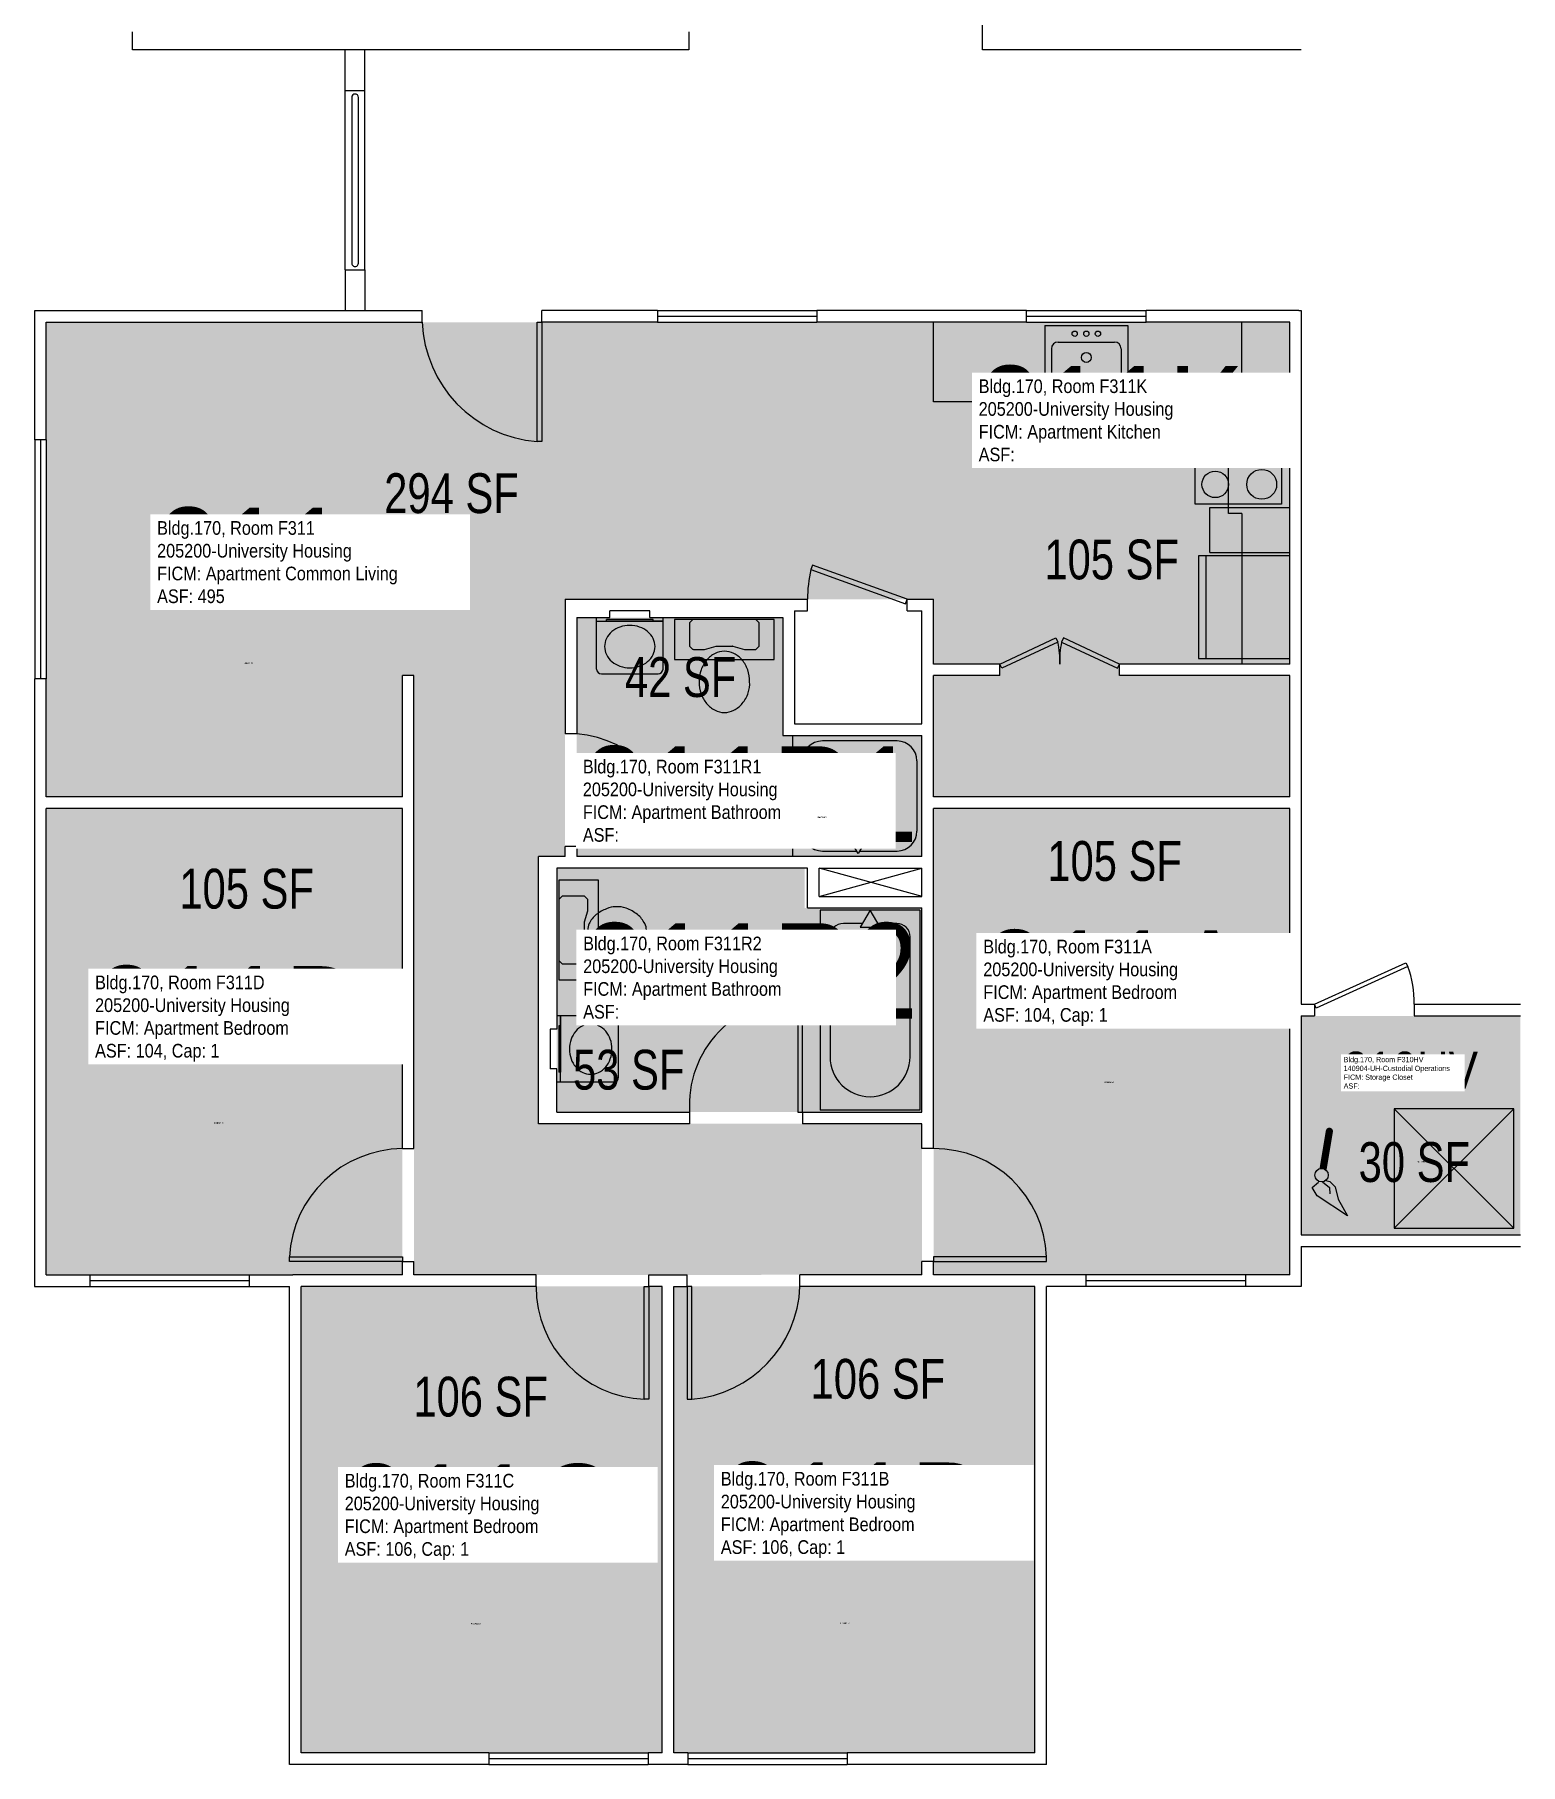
# Model space of a CAD drawing. Header units: inches. Extents: x -56 to 1185, y -144 to 3121.
# Drawn here: x 0 to 448, y -144 to 377 of the extents above; entities that cross this region are included whole.
import ezdxf
from ezdxf.enums import TextEntityAlignment as Align

# ---------------------------------------------------------------- set-up
doc = ezdxf.new("R2010")
doc.units = ezdxf.units.IN
doc.header["$LTSCALE"] = 10
doc.header["$MEASUREMENT"] = 0
doc.layers.get('0').update_dxf_attribs({"linetype": 'CONTINUOUS'})
for name, color, linetype in [('A-DOOR', 2, 'CONTINUOUS'), ('A-FLOR', 3, 'CONTINUOUS'), ('A-GLAZ', 1, 'CONTINUOUS'), ('A-IDEN-ICON', 4, 'CONTINUOUS'), ('A-IDEN-RNUM', 7, 'CONTINUOUS'), ('A-IDEN-SNUM', 4, 'CONTINUOUS'), ('A-IDEN-VNUM', 4, 'CONTINUOUS'), ('A-WALL', 5, 'CONTINUOUS'), ('AREA-TEXT', 3, 'CONTINUOUS'), ('P-SANR-FIXT', 2, 'CONTINUOUS'), ('Rooms-Category-Color', 7, 'CONTINUOUS'), ('Rooms-College-Color', 7, 'CONTINUOUS'), ('Rooms-Department-Color', 7, 'CONTINUOUS'), ('Rooms-Division-Color', 7, 'CONTINUOUS'), ('Rooms-Information', 7, 'CONTINUOUS')]:
    doc.layers.add(name, color=color, linetype=linetype)
doc.styles.add('CP_AREA', font='arial.ttf', dxfattribs={"height": 15})
doc.styles.add('CP_ROOMSNUMBER', font='arial.ttf', dxfattribs={"height": 1})
doc.styles.add('CP_ROOMVNUMBER', font='arial.ttf', dxfattribs={"width": 0.85, "height": 0.075})

# ---------------------------------------------------------------- blocks, each defined once
blk = doc.blocks.new('CPCUST')
at = {"color": 0, "linetype": 'ByBlock'}
for p, q in [((0.0297, -0.0341), (0.0376, -0.0302)), ((0.0376, -0.0302), (0.0533, -0.0324)), ((0.0533, -0.0324), (0.0745, -0.0479)), ((0.0171, -0.0639), (0.02, -0.0466)), ((0.0358, -0.0705), (0.0171, -0.0639)), ((0.0262, -0.0408), (0.0446, -0.0406)), ((0.1117, -0.0625), (0.0358, -0.0705)), ((0.0446, -0.0406), (0.0543, -0.0505)), ((0.0745, -0.0479), (0.1117, -0.0625))]:
    blk.add_line(p, q, dxfattribs=at)
at = {"color": 0, "linetype": 'ByBlock', "const_width": 0.0075}
blk.add_lwpolyline([(-0.0332, 0.0481, 1), (-0.0268, 0.0519, 1)], format="xyb", close=True, dxfattribs=at)
at = {"color": 0, "linetype": 'ByBlock', "const_width": 0.015}
blk.add_lwpolyline([(-0.03, 0.05), (0.01, -0.0193)], dxfattribs=at)
at = {"color": 0, "linetype": 'ByBlock'}
blk.add_circle((0.0158, -0.0313), 0.0141, dxfattribs=at)

msp = doc.modelspace()

# ---------------------------------------------------------------- hatches: boundary and pattern name
at = {"layer": 'Rooms-Category-Color', "true_color": 0x728ef3}
for points in [[(267.29, 3.49), (114.29, 3.48), (114.28, 183.98), (110.78, 183.98), (110.78, 147.48), (3.53, 147.47), (3.52, 290.47), (270.77, 290.49), (270.77, 207), (159.78, 207), (159.78, 129.48), (151.77, 129.48), (151.77, 49), (267.29, 48.99)], [(378.03, 147.5), (270.78, 147.49), (270.78, 183.99), (290.78, 183.99), (290.78, 187.5), (270.78, 187.49), (270.77, 290.49), (378.02, 290.5), (378.03, 187.5), (326.78, 187.5), (326.78, 184), (378.03, 184), (378.03, 147.5)], [(267.28, 129.49), (163.28, 129.48), (163.28, 201.5), (225.39, 201.5), (225.4, 165.99), (267.28, 165.99)], [(110.79, 144), (3.54, 144), (3.54, 3.5), (110.79, 3.5)], [(270.79, 3.5), (378.04, 3.5), (378.04, 144), (270.79, 144)], [(267.29, 52.49), (157.27, 52.5), (157.27, 125.99), (231.9, 125.99), (231.9, 113.99), (267.28, 113.99)], [(447.51, 15.5), (381.52, 15.5), (381.52, 81.5), (447.51, 81.5)], [(80.29, 0), (189.04, 0), (189.04, -140.5), (80.29, -140.5)], [(192.54, 0), (301.29, 0), (301.29, -140.5), (192.54, -140.5)]]:
    msp.add_hatch(color=171, dxfattribs=at).paths.add_polyline_path(points)
at = {"layer": 'Rooms-College-Color', "true_color": 0xadadad}
for points in [[(267.29, 3.49), (114.29, 3.48), (114.28, 183.98), (110.78, 183.98), (110.78, 147.48), (3.53, 147.47), (3.52, 290.47), (270.77, 290.49), (270.77, 207), (159.78, 207), (159.78, 129.48), (151.77, 129.48), (151.77, 49), (267.29, 48.99)], [(378.03, 147.5), (270.78, 147.49), (270.78, 183.99), (290.78, 183.99), (290.78, 187.5), (270.78, 187.49), (270.77, 290.49), (378.02, 290.5), (378.03, 187.5), (326.78, 187.5), (326.78, 184), (378.03, 184), (378.03, 147.5)], [(267.28, 129.49), (163.28, 129.48), (163.28, 201.5), (225.39, 201.5), (225.4, 165.99), (267.28, 165.99)], [(110.79, 144), (3.54, 144), (3.54, 3.5), (110.79, 3.5)], [(270.79, 3.5), (378.04, 3.5), (378.04, 144), (270.79, 144)], [(267.29, 52.49), (157.27, 52.5), (157.27, 125.99), (231.9, 125.99), (231.9, 113.99), (267.28, 113.99)], [(447.51, 15.5), (381.52, 15.5), (381.52, 81.5), (447.51, 81.5)], [(80.29, 0), (189.04, 0), (189.04, -140.5), (80.29, -140.5)], [(192.54, 0), (301.29, 0), (301.29, -140.5), (192.54, -140.5)]]:
    msp.add_hatch(color=253, dxfattribs=at).paths.add_polyline_path(points)
at = {"layer": 'Rooms-Department-Color', "true_color": 0x604aed}
for points in [[(267.29, 3.49), (114.29, 3.48), (114.28, 183.98), (110.78, 183.98), (110.78, 147.48), (3.53, 147.47), (3.52, 290.47), (270.77, 290.49), (270.77, 207), (159.78, 207), (159.78, 129.48), (151.77, 129.48), (151.77, 49), (267.29, 48.99)], [(378.03, 147.5), (270.78, 147.49), (270.78, 183.99), (290.78, 183.99), (290.78, 187.5), (270.78, 187.49), (270.77, 290.49), (378.02, 290.5), (378.03, 187.5), (326.78, 187.5), (326.78, 184), (378.03, 184), (378.03, 147.5)], [(267.28, 129.49), (163.28, 129.48), (163.28, 201.5), (225.39, 201.5), (225.4, 165.99), (267.28, 165.99)], [(110.79, 144), (3.54, 144), (3.54, 3.5), (110.79, 3.5)], [(270.79, 3.5), (378.04, 3.5), (378.04, 144), (270.79, 144)], [(267.29, 52.49), (157.27, 52.5), (157.27, 125.99), (231.9, 125.99), (231.9, 113.99), (267.28, 113.99)], [(447.51, 15.5), (381.52, 15.5), (381.52, 81.5), (447.51, 81.5)], [(80.29, 0), (189.04, 0), (189.04, -140.5), (80.29, -140.5)], [(192.54, 0), (301.29, 0), (301.29, -140.5), (192.54, -140.5)]]:
    msp.add_hatch(color=173, dxfattribs=at).paths.add_polyline_path(points)
at = {"layer": 'Rooms-Division-Color', "true_color": 0x604aed}
for points in [[(267.29, 3.49), (114.29, 3.48), (114.28, 183.98), (110.78, 183.98), (110.78, 147.48), (3.53, 147.47), (3.52, 290.47), (270.77, 290.49), (270.77, 207), (159.78, 207), (159.78, 129.48), (151.77, 129.48), (151.77, 49), (267.29, 48.99)], [(378.03, 147.5), (270.78, 147.49), (270.78, 183.99), (290.78, 183.99), (290.78, 187.5), (270.78, 187.49), (270.77, 290.49), (378.02, 290.5), (378.03, 187.5), (326.78, 187.5), (326.78, 184), (378.03, 184), (378.03, 147.5)], [(267.28, 129.49), (163.28, 129.48), (163.28, 201.5), (225.39, 201.5), (225.4, 165.99), (267.28, 165.99)], [(110.79, 144), (3.54, 144), (3.54, 3.5), (110.79, 3.5)], [(270.79, 3.5), (378.04, 3.5), (378.04, 144), (270.79, 144)], [(267.29, 52.49), (157.27, 52.5), (157.27, 125.99), (231.9, 125.99), (231.9, 113.99), (267.28, 113.99)], [(447.51, 15.5), (381.52, 15.5), (381.52, 81.5), (447.51, 81.5)], [(80.29, 0), (189.04, 0), (189.04, -140.5), (80.29, -140.5)], [(192.54, 0), (301.29, 0), (301.29, -140.5), (192.54, -140.5)]]:
    msp.add_hatch(color=173, dxfattribs=at).paths.add_polyline_path(points)

# ---------------------------------------------------------------- linework, layer by layer
at = {"layer": 'A-DOOR'}
for p, q in [((151.35, 254.5), (151.35, 290.5)), ((151.35, 290.5), (152.77, 290.5)), ((152.77, 290.5), (152.77, 254.5)), ((152.77, 254.5), (151.35, 254.5)), ((234.29, 217.3), (233.81, 215.97)), ((233.81, 215.97), (262.29, 205.67)), ((262.77, 207), (234.29, 217.3)), ((262.29, 205.67), (262.77, 207)), ((290.77, 187.5), (307.61, 195.38)), ((308.21, 194.1), (291.37, 186.22)), ((307.61, 195.38), (308.21, 194.1)), ((309.92, 195.38), (309.32, 194.1)), ((309.32, 194.1), (326.17, 186.22)), ((326.77, 187.5), (309.92, 195.38)), ((291.37, 186.22), (290.77, 187.5)), ((326.17, 186.22), (326.77, 187.5)), ((195.27, 133.91), (163.27, 133.91)), ((163.27, 133.91), (163.27, 132.5)), ((163.27, 132.5), (195.27, 132.5)), ((195.27, 132.5), (195.27, 133.91)), ((385.52, 85), (413.05, 97.53)), ((413.57, 96.38), (386.04, 83.85)), ((413.05, 97.53), (413.57, 96.38)), ((229.85, 86.5), (229.85, 52.5)), ((231.27, 86.5), (229.85, 86.5)), ((231.27, 52.5), (231.27, 86.5)), ((386.04, 83.85), (385.52, 85)), ((229.85, 52.5), (231.27, 52.5)), ((76.77, 8.91), (110.77, 8.91)), ((76.77, 7.5), (76.77, 8.91)), ((110.77, 7.5), (76.77, 7.5)), ((110.77, 8.91), (110.77, 7.5)), ((304.77, 8.91), (270.77, 8.91)), ((270.77, 8.91), (270.77, 7.5)), ((270.77, 7.5), (304.77, 7.5)), ((304.77, 7.5), (304.77, 8.91)), ((183.6, -34), (183.6, 0)), ((183.6, 0), (185.02, 0)), ((185.02, 0), (185.02, -34)), ((196.52, 0), (196.52, -34)), ((197.93, 0), (196.52, 0)), ((197.93, -34), (197.93, 0)), ((185.02, -34), (183.6, -34)), ((196.52, -34), (197.93, -34))]:
    msp.add_line(p, q, dxfattribs=at)
for centre, radius, start, end in [((154.33, 291.98), 37.6, 182.2523, 265.4481), ((279.3, 206.07), 46.56, 167.7303, 178.8634), ((283.09, 188.66), 25.7, 357.3997, 12.2049), ((334.44, 188.66), 25.7, 167.7951, 182.6003), ((159.83, 131.11), 35.55, 4.5172, 84.4478), ((386.44, 85.89), 29.09, 358.2479, 21.1492), ((229.08, 54.62), 31.88, 88.6169, 183.8208), ((111.1, 7.12), 34.38, 90.5585, 177.0038), ((271.02, 7.73), 33.77, 2.005, 90.4328), ((185, -0.05), 33.98, 179.9173, 267.6449), ((195.11, 1.32), 35.43, 274.5723, 357.8654)]:
    msp.add_arc(centre, radius, start, end, dxfattribs=at)
at = {"layer": 'A-FLOR'}
for p, q in [((95.51, 358.24), (95.51, 308.27)), ((97.51, 308.26), (97.51, 358.22)), ((236.27, 117.5), (267.27, 126)), ((267.28, 117.5), (236.27, 126))]:
    msp.add_line(p, q, dxfattribs=at)
for centre, start, end in [((96.51, 358.22), 0.0021, 180.0011), ((96.51, 308.27), 180.0016, 0.0016)]:
    msp.add_arc(centre, 1, start, end, dxfattribs=at)
at = {"layer": 'A-GLAZ'}
for p, q in [((187.64, 294), (235.64, 294)), ((187.64, 292.25), (235.64, 292.25)), ((298.77, 294), (334.77, 294)), ((298.77, 292.25), (334.77, 292.25)), ((187.64, 290.5), (235.64, 290.5)), ((298.77, 290.5), (334.77, 290.5)), ((0.02, 255), (0.02, 183)), ((1.77, 255), (1.77, 183)), ((3.52, 255), (3.52, 183)), ((16.77, 3.5), (64.77, 3.5)), ((16.77, 1.75), (64.77, 1.75)), ((364.77, 3.5), (316.77, 3.5)), ((316.77, 1.75), (364.77, 1.75)), ((16.77, 0), (64.77, 0)), ((364.77, 0), (316.77, 0)), ((136.77, -140.5), (184.77, -140.5)), ((196.77, -140.5), (244.77, -140.5)), ((136.77, -142.25), (184.77, -142.25)), ((136.77, -144), (184.77, -144)), ((196.77, -142.25), (244.77, -142.25)), ((196.77, -144), (244.77, -144))]:
    msp.add_line(p, q, dxfattribs=at)
at = {"layer": 'A-WALL'}
for p, q in [((285.52, 372.5), (285.52, 395.5)), ((29.52, 372.5), (29.52, 378)), ((197.02, 378), (197.02, 372.5)), ((197.02, 372.5), (29.52, 372.5)), ((93.51, 360.25), (93.51, 372.5)), ((99.51, 360.25), (99.51, 372.5)), ((381.52, 372.51), (285.52, 372.5)), ((93.51, 360.25), (99.51, 360.25)), ((93.51, 306.25), (93.51, 360.25)), ((99.51, 306.25), (99.51, 360.25)), ((93.51, 306.25), (93.51, 294)), ((93.51, 306.25), (99.51, 306.25)), ((99.51, 306.25), (99.51, 294)), ((0.02, 255), (0.02, 294)), ((0.02, 294), (116.77, 294)), ((116.77, 290.5), (116.77, 294)), ((152.77, 290.5), (152.77, 294)), ((187.64, 294), (152.77, 294)), ((187.64, 294), (187.64, 290.5)), ((235.64, 294), (235.64, 290.5)), ((298.77, 294), (235.64, 294)), ((298.77, 290.5), (298.77, 294)), ((334.77, 290.5), (334.77, 294)), ((380.77, 294), (334.77, 294)), ((380.77, 294), (381.52, 294)), ((381.52, 294), (381.52, 85)), ((3.52, 255), (3.52, 290.5)), ((3.52, 290.5), (116.77, 290.5)), ((187.64, 290.5), (152.77, 290.5)), ((270.77, 290.5), (235.64, 290.5)), ((270.77, 288.5), (270.77, 290.5)), ((298.77, 290.5), (270.77, 290.5)), ((378.02, 290.5), (334.77, 290.5)), ((378.02, 187.5), (378.02, 290.5)), ((3.52, 255), (0.02, 255)), ((159.77, 207), (232.77, 207)), ((159.77, 207), (159.77, 166.5)), ((173.27, 201.5), (173.27, 203.5)), ((185.27, 203.5), (173.27, 203.5)), ((185.27, 201.5), (185.27, 203.5)), ((228.89, 203.5), (232.77, 203.5)), ((228.89, 203.5), (228.89, 169.5)), ((232.77, 203.5), (232.77, 207)), ((262.77, 207), (270.77, 207)), ((262.77, 203.5), (262.77, 207)), ((262.77, 203.5), (267.27, 203.5)), ((267.27, 169.5), (267.27, 203.5)), ((270.77, 187.5), (270.77, 207)), ((163.27, 201.5), (173.27, 201.5)), ((163.27, 201.5), (163.27, 166.5)), ((185.27, 201.5), (225.39, 201.5)), ((225.39, 201.5), (225.39, 166)), ((0.02, 0), (0.02, 183)), ((3.52, 183), (0.02, 183)), ((3.52, 147.5), (3.52, 183)), ((110.77, 147.5), (110.77, 184)), ((114.27, 184), (110.77, 184)), ((114.27, 41.5), (114.27, 184)), ((290.77, 187.5), (270.77, 187.5)), ((270.77, 147.5), (270.77, 184)), ((290.77, 184), (270.77, 184)), ((290.77, 184), (290.77, 187.5)), ((326.77, 184), (326.77, 187.5)), ((378.02, 187.5), (326.77, 187.5)), ((378.02, 184), (326.77, 184)), ((378.02, 147.5), (378.02, 184)), ((228.89, 169.5), (267.27, 169.5)), ((163.27, 166.5), (159.77, 166.5)), ((225.39, 166), (267.27, 166)), ((267.27, 129.5), (267.27, 166)), ((110.77, 147.5), (3.52, 147.5)), ((378.02, 147.5), (270.77, 147.5)), ((3.52, 3.5), (3.52, 144)), ((110.77, 144), (3.52, 144)), ((110.77, 41.5), (110.77, 144)), ((378.02, 144), (270.77, 144)), ((270.77, 41.5), (270.77, 144)), ((378.02, 3.5), (378.02, 144)), ((159.77, 129.5), (159.77, 132.5)), ((163.27, 132.5), (159.77, 132.5)), ((163.27, 132.5), (163.27, 129.5)), ((159.77, 129.5), (151.77, 129.5)), ((151.77, 49), (151.77, 129.5)), ((157.27, 126), (157.27, 77.5)), ((232.77, 126), (157.27, 126)), ((267.27, 129.5), (163.27, 129.5)), ((232.77, 114), (232.77, 126)), ((236.27, 117.5), (236.27, 126)), ((236.27, 126), (267.27, 126)), ((267.27, 117.5), (267.27, 126)), ((236.27, 117.5), (267.27, 117.5)), ((232.77, 114), (267.27, 114)), ((267.27, 52.5), (267.27, 114)), ((381.52, 85), (385.52, 85)), ((385.52, 85), (385.52, 81.5)), ((415.52, 85), (415.52, 81.5)), ((415.52, 85), (447.51, 85)), ((381.52, 81.5), (381.52, 15.5)), ((381.52, 81.5), (385.52, 81.5)), ((415.52, 81.5), (447.51, 81.5)), ((157.27, 77.5), (155.27, 77.5)), ((155.27, 77.5), (155.27, 65.5)), ((157.27, 65.5), (155.27, 65.5)), ((157.27, 52.5), (157.27, 65.5)), ((157.27, 52.5), (197.27, 52.5)), ((197.27, 52.5), (197.27, 49)), ((231.27, 52.5), (231.27, 49)), ((231.27, 52.5), (267.27, 52.5)), ((197.27, 49), (151.77, 49)), ((267.27, 49), (231.27, 49)), ((267.27, 41.5), (267.27, 49)), ((110.77, 41.5), (114.27, 41.5)), ((270.77, 41.5), (267.27, 41.5)), ((381.52, 15.5), (447.51, 15.5)), ((381.52, 12), (381.52, 0)), ((381.52, 12), (447.51, 12)), ((110.77, 3.5), (110.77, 7.5)), ((110.77, 7.5), (114.27, 7.5)), ((114.27, 3.5), (114.27, 7.5)), ((270.77, 7.5), (267.27, 7.5)), ((267.27, 3.5), (267.27, 7.5)), ((270.77, 3.5), (270.77, 7.5)), ((0, 0), (1, 0)), ((0, 0), (1, 0)), ((3.52, 3.5), (16.77, 3.5)), ((16.77, 0), (16.77, 3.5)), ((64.77, 3.5), (77.77, 3.5)), ((64.77, 0), (64.77, 3.5)), ((110.77, 3.5), (77.77, 3.5)), ((151.02, 3.5), (114.27, 3.5)), ((151.02, 0), (151.02, 3.5)), ((185.02, 0), (185.02, 3.5)), ((185.02, 3.5), (196.52, 3.5)), ((196.52, 0), (196.52, 3.5)), ((230.52, 0), (230.52, 3.5)), ((267.27, 3.5), (230.52, 3.5)), ((305.77, 3.5), (270.77, 3.5)), ((316.77, 3.5), (303.77, 3.5)), ((316.77, 0), (316.77, 3.5)), ((364.77, 0), (364.77, 3.5)), ((378.02, 3.5), (364.77, 3.5)), ((0.02, 0), (16.77, 0)), ((64.77, 0), (76.77, 0)), ((76.77, -144), (76.77, 0)), ((80.27, -140.5), (80.27, 0)), ((151.02, 0), (80.27, 0)), ((189.02, 0), (185.02, 0)), ((189.02, -140.5), (189.02, 0)), ((192.52, 0), (196.52, 0)), ((192.52, -140.5), (192.52, 0)), ((301.27, 0), (230.52, 0)), ((301.27, -140.5), (301.27, 0)), ((316.77, 0), (304.77, 0)), ((304.77, -144), (304.77, 0)), ((380.77, 0), (364.77, 0)), ((381.52, 0), (380.77, 0)), ((136.77, -140.5), (80.27, -140.5)), ((136.77, -140.5), (136.77, -144)), ((189.02, -140.5), (184.77, -140.5)), ((184.77, -140.5), (184.77, -144)), ((196.77, -140.5), (192.52, -140.5)), ((196.77, -140.5), (196.77, -144)), ((301.27, -140.5), (244.77, -140.5)), ((244.77, -140.5), (244.77, -144)), ((136.77, -144), (76.77, -144)), ((196.77, -144), (184.77, -144)), ((304.77, -144), (244.77, -144))]:
    msp.add_line(p, q, dxfattribs=at)
at = {"layer": 'P-SANR-FIXT'}
for p, q in [((270.77, 266.5), (270.77, 290.5)), ((304.27, 289.5), (329.27, 289.5)), ((304.27, 289.5), (304.27, 267.5)), ((329.27, 289.5), (329.27, 267.5)), ((363.6, 268.87), (363.6, 290.5)), ((306.27, 282.5), (306.27, 271.5)), ((308.27, 284.5), (325.27, 284.5)), ((327.27, 282.5), (327.27, 271.5)), ((378.02, 266.5), (270.77, 266.5)), ((329.27, 267.5), (304.27, 267.5)), ((325.27, 269.5), (308.27, 269.5)), ((363.6, 268.87), (359.6, 268.87)), ((359.6, 232.87), (359.6, 268.87)), ((349.6, 235.63), (349.6, 265.63)), ((349.6, 265.63), (375.6, 265.63)), ((375.6, 265.63), (375.6, 235.63)), ((375.6, 235.63), (349.6, 235.63)), ((354.02, 221.12), (354.02, 234.63)), ((354.02, 234.63), (378.02, 234.63)), ((363.6, 232.87), (359.6, 232.87)), ((363.6, 232.87), (363.6, 187.5)), ((378.02, 220.12), (350.52, 220.12)), ((350.52, 220.12), (350.52, 189.12)), ((352.77, 220.12), (352.77, 189.12)), ((354.02, 221.12), (378.02, 221.12)), ((378.02, 189.12), (378.02, 220.12)), ((169.27, 186), (169.27, 201.5)), ((169.27, 200.37), (189.27, 200.37)), ((186.27, 200.87), (172.27, 200.87)), ((172.27, 200.37), (172.27, 200.87)), ((189.27, 200.37), (172.27, 200.37)), ((186.27, 200.37), (186.27, 200.87)), ((189.27, 186), (189.27, 201.5)), ((192.77, 200.9), (192.77, 188.9)), ((222.77, 200.9), (192.77, 200.9)), ((198.27, 200.9), (197.27, 199.9)), ((197.27, 199.9), (197.27, 192.9)), ((217.27, 200.9), (198.27, 200.9)), ((218.27, 199.9), (217.27, 200.9)), ((218.27, 192.9), (218.27, 199.9)), ((222.77, 188.9), (222.77, 200.9)), ((197.27, 192.9), (198.14, 192.02)), ((201.77, 191.9), (205.27, 192.9)), ((205.27, 192.9), (210.21, 192.9)), ((210.32, 192.88), (213.77, 191.9)), ((217.27, 191.9), (218.27, 192.9)), ((192.77, 188.9), (222.77, 188.9)), ((198.44, 191.9), (201.77, 191.9)), ((213.77, 191.9), (217.27, 191.9)), ((350.52, 189.12), (378.02, 189.12)), ((170.77, 184.5), (187.77, 184.5)), ((228.39, 129.5), (228.39, 166)), ((259.77, 164.33), (237.27, 164.33)), ((231.27, 158.33), (231.27, 137.16)), ((265.77, 158.33), (265.77, 137.16)), ((248.02, 130.39), (245.02, 135.59)), ((245.02, 135.59), (251.02, 135.59)), ((251.02, 135.59), (248.02, 130.39)), ((237.27, 131.16), (247.57, 131.16)), ((248.46, 131.16), (259.77, 131.16)), ((157.89, 122.37), (157.89, 92.37)), ((169.89, 122.37), (157.89, 122.37)), ((169.89, 92.37), (169.89, 122.37)), ((158.86, 117.56), (157.89, 116.59)), ((157.89, 116.59), (157.89, 98.16)), ((165.48, 117.56), (158.86, 117.56)), ((166.62, 116.59), (165.77, 117.44)), ((166.62, 113.19), (166.62, 116.59)), ((165.65, 109.8), (166.62, 113.19)), ((165.65, 104.95), (165.65, 109.8)), ((266.64, 113.37), (236.64, 113.37)), ((236.64, 113.37), (236.64, 53.12)), ((251.64, 113.37), (248.64, 108.18)), ((254.64, 108.18), (251.64, 113.37)), ((266.64, 113.37), (266.64, 53.12)), ((166.62, 101.55), (165.65, 104.95)), ((239.59, 105.34), (239.59, 69.19)), ((249.32, 109.36), (243.61, 109.36)), ((248.64, 108.18), (254.64, 108.18)), ((259.67, 109.36), (253.96, 109.36)), ((263.69, 69.19), (263.69, 105.34)), ((166.62, 98.33), (166.62, 101.55)), ((157.89, 98.16), (158.86, 97.19)), ((158.86, 97.19), (165.65, 97.19)), ((165.65, 97.19), (166.5, 98.04)), ((157.89, 92.37), (169.89, 92.37)), ((174.39, 81.5), (157.27, 81.5)), ((158.39, 78.5), (157.89, 78.5)), ((157.89, 78.5), (157.89, 64.5)), ((158.39, 61.5), (158.39, 81.5)), ((158.39, 81.5), (158.39, 64.5)), ((175.89, 63), (175.89, 80)), ((158.39, 64.5), (157.89, 64.5)), ((174.39, 61.5), (157.27, 61.5)), ((266.64, 53.12), (236.64, 53.12)), ((445.51, 53.5), (409.51, 53.5)), ((409.51, 53.5), (409.51, 17.5)), ((409.51, 53.5), (445.51, 17.5)), ((445.51, 53.5), (409.51, 17.5)), ((445.51, 17.5), (445.51, 53.5)), ((409.51, 17.5), (445.51, 17.5))]:
    msp.add_line(p, q, dxfattribs=at)
for centre, radius in [((313.27, 287), 0.791), ((316.77, 287), 0.791), ((320.27, 287), 0.791), ((316.77, 279.87), 1.5), ((355.6, 259.63), 4.5), ((369.6, 259.63), 4), ((355.6, 241.63), 4), ((369.6, 241.63), 4.5)]:
    msp.add_circle(centre, radius, dxfattribs=at)
for centre, radius, start, end in [((308.27, 282.5), 2, 90, 180), ((325.27, 282.5), 2, 0, 90), ((308.27, 271.5), 2, 180, 270), ((325.27, 271.5), 2, 270, 0), ((178.82, 191.43), 7.65, 109.2294, 130.1009), ((179.27, 190.15), 9, 90, 109.2294), ((179.27, 190.15), 9, 70.7706, 90), ((179.71, 191.43), 7.65, 49.8991, 70.7706), ((177.09, 192.75), 5.42, 153.8084, 180), ((178.14, 192.24), 6.59, 130.1009, 153.8084), ((180.39, 192.24), 6.59, 26.1916, 49.8991), ((181.45, 192.75), 5.42, 0, 26.1916), ((210.21, 192.48), 0.418, 74.0546, 90), ((177.09, 192.75), 5.42, 180, 206.1916), ((178.14, 193.27), 6.59, 206.1916, 229.8991), ((178.82, 194.08), 7.65, 229.8991, 250.7706), ((179.71, 194.08), 7.65, 289.2294, 310.1009), ((180.39, 193.27), 6.59, 310.1009, 333.8084), ((181.45, 192.75), 5.42, 333.8084, 0), ((198.44, 192.32), 0.418, 225, 270), ((209.59, 182.73), 9.33, 140.5275, 161.1646), ((208.48, 183.65), 7.89, 116.7012, 140.5275), ((207.77, 185.06), 6.3, 90, 116.7012), ((207.77, 185.06), 6.3, 63.2988, 90), ((207.05, 183.65), 7.89, 39.4725, 63.2988), ((205.94, 182.73), 9.33, 18.8354, 39.4725), ((170.77, 186), 1.5, 180, 270), ((179.27, 195.36), 9, 250.7706, 270), ((179.27, 195.36), 9, 270, 289.2294), ((187.77, 186), 1.5, 270, 0), ((211.34, 182.13), 11.18, 161.1646, 180), ((204.19, 182.13), 11.18, 0, 18.8354), ((211.34, 182.13), 11.18, 180, 198.8354), ((209.59, 181.53), 9.33, 198.8354, 219.4725), ((205.24, 182.11), 10.24, 320.5275, 341.1646), ((206.84, 181.57), 8.55, 341.1646, 3.7754), ((208.48, 180.62), 7.89, 219.4725, 243.2988), ((207.77, 179.2), 6.3, 243.2988, 270), ((207.77, 179.2), 6.3, 270, 296.7012), ((207.05, 180.62), 7.89, 296.7012, 320.5275), ((237.27, 158.33), 6, 90, 180), ((259.77, 158.33), 6, 0, 90), ((237.27, 137.16), 6, 180, 270), ((259.77, 137.16), 6, 270, 0), ((165.48, 117.15), 0.406, 45, 90), ((174.51, 105.5), 8.42, 129.4725, 153.2988), ((175.49, 104.31), 9.96, 108.8354, 129.4725), ((175.02, 108.18), 6.19, 90.0842, 116.2513), ((175.55, 107.06), 7.33, 68.9617, 94.2016), ((174.65, 103.56), 10.93, 50.5275, 71.1646), ((176.25, 105.5), 8.42, 26.7012, 50.5275), ((170.04, 107.75), 3.41, 153.3046, 186.3284), ((170.04, 107), 3.41, 173.6716, 206.6954), ((174.51, 109.25), 8.42, 206.7012, 230.5275), ((176.25, 109.25), 8.42, 309.4725, 333.2988), ((180.74, 107.47), 3.53, 358.4619, 30.9247), ((180.74, 107.28), 3.53, 329.0753, 1.5381), ((243.61, 105.34), 4.02, 90, 180), ((259.67, 105.34), 4.02, 0, 90), ((175.49, 110.44), 9.96, 230.5275, 251.1646), ((175.02, 106.57), 6.19, 243.7487, 269.9158), ((175.55, 107.68), 7.33, 265.7984, 291.0383), ((174.65, 111.19), 10.93, 288.8354, 309.4725), ((166.22, 98.33), 0.406, 315, 0), ((168.01, 72.62), 6.59, 116.1916, 139.8991), ((167.49, 73.68), 5.42, 90, 116.1916), ((167.49, 73.68), 5.42, 63.8084, 90), ((166.97, 72.62), 6.59, 40.1009, 63.8084), ((174.39, 80), 1.5, 0, 90), ((170.09, 71.5), 9, 160.7706, 180), ((168.82, 71.94), 7.65, 139.8991, 160.7706), ((166.16, 71.94), 7.65, 19.2294, 40.1009), ((164.89, 71.5), 9, 0, 19.2294), ((170.09, 71.5), 9, 180, 199.2294), ((168.82, 71.05), 7.65, 199.2294, 220.1009), ((166.16, 71.05), 7.65, 319.8991, 340.7706), ((164.89, 71.5), 9, 340.7706, 0), ((251.64, 69.19), 12.05, 180, 0), ((168.01, 70.37), 6.59, 220.1009, 243.8084), ((167.49, 69.32), 5.42, 243.8084, 270), ((167.49, 69.32), 5.42, 270, 296.1916), ((166.97, 70.37), 6.59, 296.1916, 319.8991), ((174.39, 63), 1.5, 270, 0)]:
    msp.add_arc(centre, radius, start, end, dxfattribs=at)

# ---------------------------------------------------------------- block references
at = {"layer": 'A-IDEN-ICON', "xscale": 144.0000000038253, "yscale": 144.0000000038253, "zscale": 144.0000000038253, "rotation": 320.5016529522425}
msp.add_blockref('CPCUST', (388.73, 38.43, 0.03), dxfattribs=at)

# ---------------------------------------------------------------- texts
at = {"layer": 'A-IDEN-RNUM', "style": 'CP_ROOMSNUMBER'}
for s, rotation, p in [('0311-K0', 0.3482, (309.28, 261.69)), ('0311-00', 0.2688, (62.93, 187.59)), ('0311-R1', 0.3482, (235.7, 141.12)), ('0311-R2', 0.3482, (181.73, 95.3)), ('0311-A0', 0.236, (322.28, 61.3)), ('0311-D0', 0.2688, (54.02, 49.07)), ('0310-HV', 1.2825, (416.59, 37.35)), ('0311-C0', 0.236, (131.45, -101.8)), ('0311-B0', 0.2688, (242.67, -101.64))]:
    msp.add_text(s, height=0.36, rotation=rotation, dxfattribs=at).set_placement(p)
at = {"layer": 'A-IDEN-SNUM', "style": 'CP_ROOMSNUMBER'}
for s, rotation, p in [('1700F311K0', 0.3482, (309.28, 261.69)), ('1700F31100', 0.2688, (62.93, 187.59)), ('1700F311R1', 0.3482, (235.7, 141.12)), ('1700F311R2', 0.3482, (181.73, 95.3)), ('1700F311A0', 0.236, (322.28, 61.3)), ('1700F311D0', 0.2688, (54.02, 49.07)), ('1700F310HV', 1.2825, (416.59, 37.35)), ('1700F311C0', 0.236, (131.45, -101.8)), ('1700F311B0', 0.2688, (242.67, -101.64))]:
    msp.add_text(s, height=0.36, rotation=rotation, dxfattribs=at).set_placement(p)
at = {"layer": 'A-IDEN-VNUM', "style": 'CP_ROOMVNUMBER', "width": 0.85}
for s, height, p in [('311K', 28.8, (284.35, 248.51)), ('311', 28.8, (36.9, 205.8)), ('311R1', 28.8, (165.13, 133.91)), ('311R2', 28.8, (165.23, 80.63)), ('311A', 28.8, (285.74, 78.5)), ('311D', 28.8, (18.22, 67.71)), ('310HV', 11.143, (394.28, 59.56)), ('311C', 28.8, (93.41, -82.4)), ('311B', 28.8, (206.68, -81.83))]:
    msp.add_text(s, height=height, dxfattribs=at).set_placement(p)
at = {"layer": 'AREA-TEXT', "style": 'CP_AREA', "width": 0.75}
for s, p in [('294 SF', (125.56, 238.97)), ('105 SF', (324.4, 219)), ('42 SF', (194.57, 183.57)), ('105 SF', (325.29, 128.18)), ('105 SF', (63.86, 119.82)), ('53 SF', (178.94, 65.29)), ('30 SF', (415.55, 37.46)), ('106 SF', (253.99, -27.83)), ('106 SF', (134.34, -33.21))]:
    msp.add_text(s, height=12, dxfattribs=at).set_placement(p, align=Align.MIDDLE_CENTER)

# ---------------------------------------------------------------- next in the draw order: texts
at = {"layer": 'Rooms-Information', "attachment_point": 7, "style": 'CP_ROOMVNUMBER', "bg_fill": 3, "box_fill_scale": 1.5, "bg_fill_color": 256, "bg_fill_true_color": 13158600, "bg_fill_transparency": 0}
for s, insert, char_height, width in [('Bldg.170, Room F311K^M^J205200-University Housing^M^JFICM: Apartment Kitchen^M^JASF: ', (284.35, 248.51), 4.1143, 92.16), ('Bldg.170, Room F311^M^J205200-University Housing^M^JFICM: Apartment Common Living^M^JASF: 495', (36.9, 205.8), 4.1143, 92.16), ('Bldg.170, Room F311R1^M^J205200-University Housing^M^JFICM: Apartment Bathroom^M^JASF: ', (165.13, 133.91), 4.1143, 92.16), ('Bldg.170, Room F311R2^M^J205200-University Housing^M^JFICM: Apartment Bathroom^M^JASF: ', (165.23, 80.63), 4.1143, 92.16), ('Bldg.170, Room F311A^M^J205200-University Housing^M^JFICM: Apartment Bedroom^M^JASF: 104, Cap: 1', (285.74, 78.5), 4.1143, 92.16), ('Bldg.170, Room F311D^M^J205200-University Housing^M^JFICM: Apartment Bedroom^M^JASF: 104, Cap: 1', (18.22, 67.71), 4.1143, 92.16), ('Bldg.170, Room F310HV^M^J140904-UH-Custodial Operations^M^JFICM: Storage Closet^M^JASF: ', (394.28, 59.56), 1.5919, 35.6584), ('Bldg.170, Room F311C^M^J205200-University Housing^M^JFICM: Apartment Bedroom^M^JASF: 106, Cap: 1', (93.41, -82.4), 4.1143, 92.16), ('Bldg.170, Room F311B^M^J205200-University Housing^M^JFICM: Apartment Bedroom^M^JASF: 106, Cap: 1', (206.68, -81.83), 4.1143, 92.16)]:
    msp.add_mtext(s, dxfattribs=dict(at, insert=insert, char_height=char_height, width=width))

doc.saveas('drawing.dxf')
